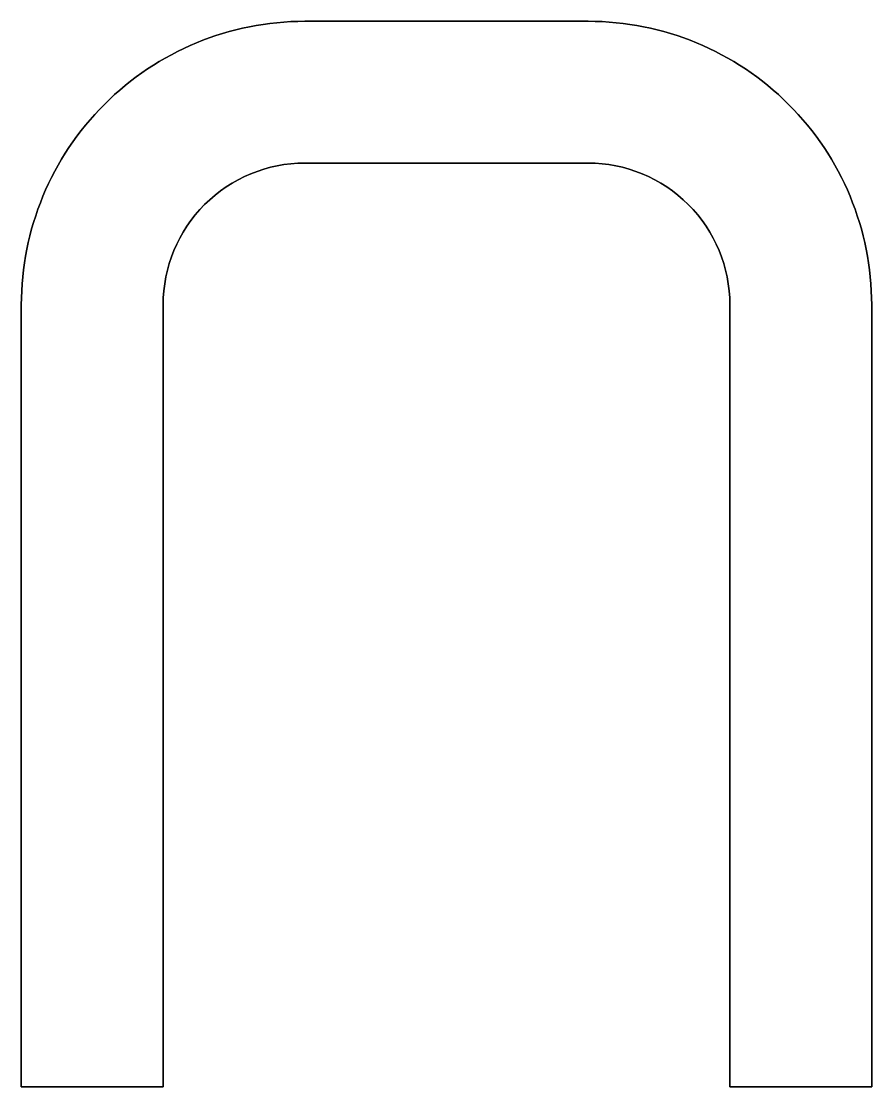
# Model space of a CAD drawing. Header units: inches. Extents: x 1.42 to 5.92, y 0.47 to 6.11.
import ezdxf

# ---------------------------------------------------------------- set-up
doc = ezdxf.new("R2010")
doc.units = ezdxf.units.IN
doc.layers.get('0').update_dxf_attribs({"linetype": 'CONTINUOUS'})

msp = doc.modelspace()

# ---------------------------------------------------------------- linework, layer by layer
for points in [[(5.1701, 4.6077), (5.1701, 0.47), (5.9201, 0.47), (5.9201, 4.6077, 0.414214), (4.4201, 6.1077), (2.9227, 6.1077, 0.414214), (1.4227, 4.6077), (1.4227, 0.47), (2.1727, 0.47), (2.1727, 4.6077, -0.414214), (2.9227, 5.3577), (4.4201, 5.3577, -0.414214)], [(5.1701, 4.6077, 0.414214), (4.4201, 5.3577), (2.9227, 5.3577, 0.414214), (2.1727, 4.6077), (2.1727, 0.47), (1.4227, 0.47), (1.4227, 4.6077, -0.414214), (2.9227, 6.1077), (4.4201, 6.1077, -0.414214), (5.9201, 4.6077), (5.9201, 0.47), (5.1701, 0.47)]]:
    msp.add_lwpolyline(points, format="xyb", close=True)

doc.saveas('drawing.dxf')
